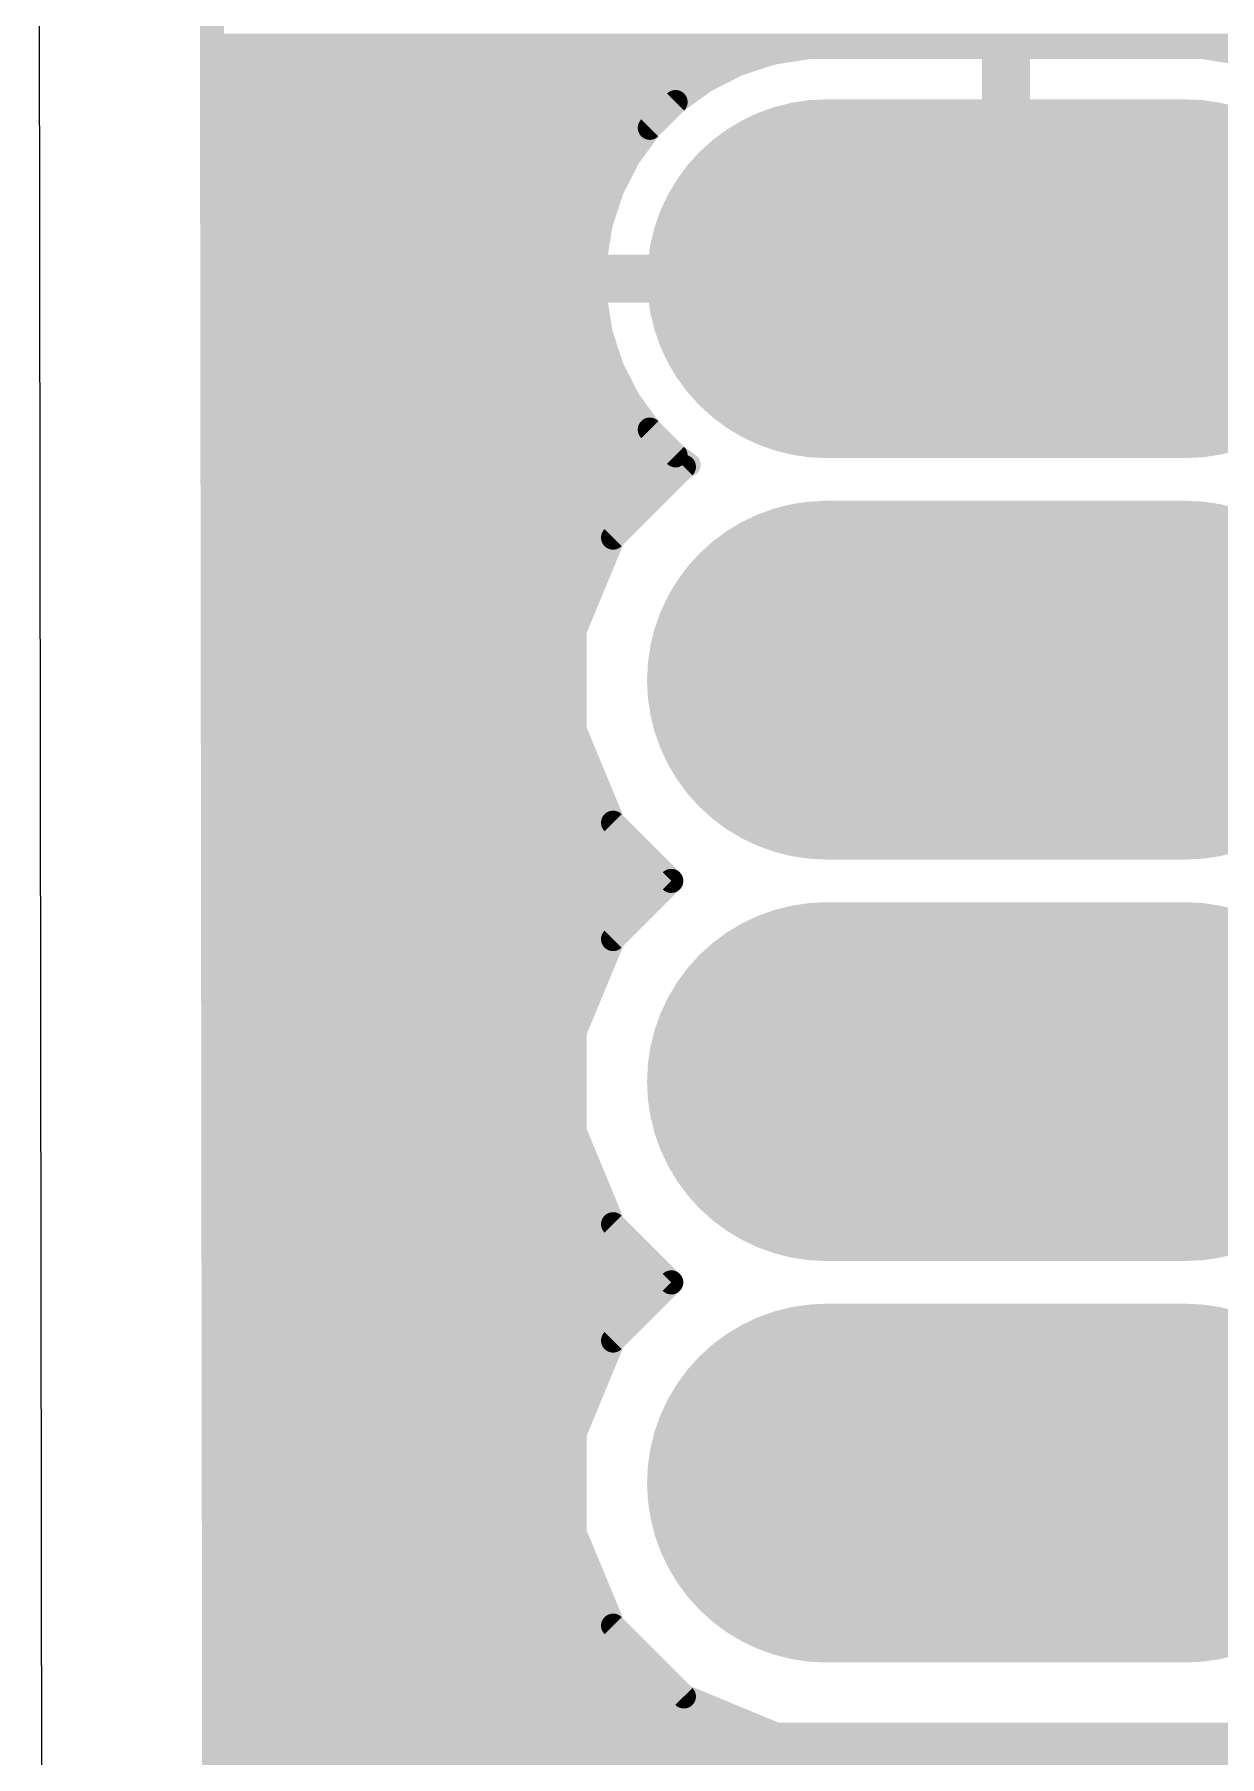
# Model space of a CAD drawing. Extents: x 1.5 to 61.1, y 27.7 to 80.1.
# Drawn here: x 1.48 to 8.97, y 45.26 to 56.16 of the extents above; entities that cross this region are included whole.
import ezdxf

# ---------------------------------------------------------------- set-up
doc = ezdxf.new("R2010")
doc.units = 0
for name, color, linetype in [('1', 12, 'CONTINUOUS'), ('17', 110, 'CONTINUOUS'), ('20', 31, 'CONTINUOUS')]:
    doc.layers.add(name, color=color, linetype=linetype)

# ---------------------------------------------------------------- blocks, each defined once
blk = doc.blocks.new('LONGP100')
at = {"const_width": 1}
blk.add_lwpolyline([(-0.5, 0), (0.5, 0)], dxfattribs=at)
at = {"const_width": 0.5}
for points in [[(-0.5, 0.25, 1), (-0.5, -0.25)], [(0.5, -0.25, 1), (0.5, 0.25)]]:
    blk.add_lwpolyline(points, format="xyb", dxfattribs=at)

msp = doc.modelspace()

# ---------------------------------------------------------------- linework, layer by layer
at = {"layer": '1', "const_width": 0.1524}
for points in [[(2.6287, 32.4595), (2.5736, 75.3519)], [(2.5984, 56.0832), (16.5895, 56.0832)], [(6.1419, 56.0391), (5.9226, 55.9679)], [(6.3697, 56.0752), (6.1419, 56.0391)], [(7.5438, 56.0752), (6.3697, 56.0752)], [(7.5438, 54.6862), (7.5438, 56.0752)], [(8.8703, 56.0752), (7.6962, 56.0752)], [(7.6962, 56.0752), (7.6962, 54.6862)], [(9.0981, 56.0391), (8.8703, 56.0752)], [(2.5986, 55.9308), (5.8498, 55.9308)], [(5.9226, 55.9679), (5.7171, 55.8632)], [(7.5438, 55.9308), (7.6962, 55.9308)], [(5.7171, 55.8632), (5.5305, 55.7276)], [(2.5988, 55.7784), (5.6004, 55.7784)], [(5.5305, 55.7276), (5.3674, 55.5645)], [(7.5438, 55.7784), (7.6962, 55.7784)], [(2.599, 55.626), (5.4289, 55.626)], [(7.5438, 55.626), (7.6962, 55.626)], [(5.3674, 55.5645), (5.2318, 55.3779)], [(2.5992, 55.4736), (5.3014, 55.4736)], [(7.5438, 55.4736), (7.6962, 55.4736)], [(2.5994, 55.3212), (5.2029, 55.3212)], [(5.2318, 55.3779), (5.1271, 55.1724)], [(7.5438, 55.3212), (7.6962, 55.3212)], [(2.5996, 55.1688), (5.126, 55.1688)], [(5.1271, 55.1724), (5.0559, 54.9531)], [(7.5438, 55.1688), (7.6962, 55.1688)], [(2.5997, 55.0164), (5.0764, 55.0164)], [(5.0559, 54.9531), (5.0198, 54.7253)], [(7.5438, 55.0164), (7.6962, 55.0164)], [(2.5999, 54.864), (5.0418, 54.864)], [(7.5438, 54.864), (7.6962, 54.864)], [(2.6001, 54.7116), (5.0198, 54.7116)], [(5.0198, 54.7253), (5.0198, 54.6862)], [(5.0198, 54.6862), (7.5438, 54.6862)], [(7.5438, 54.7116), (7.6962, 54.7116)], [(7.5438, 54.6862), (7.5438, 54.5338)], [(7.6962, 54.6862), (7.5438, 54.6862)], [(7.6962, 54.5338), (7.6962, 54.6862)], [(7.6962, 54.6862), (10.2202, 54.6862)], [(2.6003, 54.5592), (7.5438, 54.5592)], [(7.5438, 54.5338), (5.0198, 54.5338)], [(5.0198, 54.5338), (5.0198, 54.4947)], [(7.6962, 54.5592), (12.1407, 54.5592)], [(10.2202, 54.5338), (7.6962, 54.5338)], [(2.6005, 54.4068), (5.0337, 54.4068)], [(5.0198, 54.4947), (5.0559, 54.2669)], [(2.6007, 54.2544), (5.0599, 54.2544)], [(5.0559, 54.2669), (5.1271, 54.0476)], [(2.6009, 54.102), (5.1095, 54.102)], [(5.1271, 54.0476), (5.2318, 53.8421)], [(2.6011, 53.9496), (5.1771, 53.9496)], [(2.6013, 53.7972), (5.2644, 53.7972)], [(5.2318, 53.8421), (5.3674, 53.6555)], [(2.6015, 53.6448), (5.3781, 53.6448)], [(5.3674, 53.6555), (5.5305, 53.4924)], [(2.6017, 53.4924), (5.5305, 53.4924)], [(5.5305, 53.4924), (5.6132, 53.4323)], [(5.6132, 53.4323), (5.5831, 53.4198)], [(2.6019, 53.34), (5.5033, 53.34)], [(5.5831, 53.4198), (5.1352, 52.9719)], [(2.6021, 53.1876), (5.3509, 53.1876)], [(2.6023, 53.0352), (5.1985, 53.0352)], [(2.6025, 52.8828), (5.0983, 52.8828)], [(5.1352, 52.9719), (4.8928, 52.3867)], [(2.6027, 52.7304), (5.0352, 52.7304)], [(2.6029, 52.578), (4.972, 52.578)], [(2.6031, 52.4256), (4.9089, 52.4256)], [(4.8928, 52.3867), (4.8928, 51.7533)], [(2.6033, 52.2732), (4.8928, 52.2732)], [(2.6035, 52.1208), (4.8928, 52.1208)], [(2.6037, 51.9684), (4.8928, 51.9684)], [(2.6039, 51.816), (4.8928, 51.816)], [(4.8928, 51.7533), (5.1352, 51.1681)], [(2.604, 51.6636), (4.9299, 51.6636)], [(2.6042, 51.5112), (4.9931, 51.5112)], [(2.6044, 51.3588), (5.0562, 51.3588)], [(2.6046, 51.2064), (5.1193, 51.2064)], [(5.1352, 51.1681), (5.5033, 50.8)], [(2.6048, 51.054), (5.2493, 51.054)], [(2.605, 50.9016), (5.4017, 50.9016)], [(2.6052, 50.7492), (5.4525, 50.7492)], [(5.5033, 50.8), (5.1352, 50.4319)], [(2.6054, 50.5968), (5.3001, 50.5968)], [(2.6056, 50.4444), (5.1477, 50.4444)], [(5.1352, 50.4319), (4.8928, 49.8467)], [(2.6058, 50.292), (5.0772, 50.292)], [(2.606, 50.1396), (5.0141, 50.1396)], [(2.6062, 49.9872), (4.951, 49.9872)], [(2.6064, 49.8348), (4.8928, 49.8348)], [(4.8928, 49.8467), (4.8928, 49.2133)], [(2.6066, 49.6824), (4.8928, 49.6824)], [(2.6068, 49.53), (4.8928, 49.53)], [(2.607, 49.3776), (4.8928, 49.3776)], [(2.6072, 49.2252), (4.8928, 49.2252)], [(4.8928, 49.2133), (5.1352, 48.6281)], [(2.6074, 49.0728), (4.951, 49.0728)], [(2.6076, 48.9204), (5.0141, 48.9204)], [(2.6078, 48.768), (5.0772, 48.768)], [(5.1352, 48.6281), (5.5033, 48.26)], [(2.608, 48.6156), (5.1477, 48.6156)], [(2.6082, 48.4632), (5.3001, 48.4632)], [(2.6084, 48.3108), (5.4525, 48.3108)], [(5.5033, 48.26), (5.1352, 47.8919)], [(2.6086, 48.1584), (5.4017, 48.1584)], [(2.6087, 48.006), (5.2493, 48.006)], [(5.1352, 47.8919), (4.8928, 47.3067)], [(2.6089, 47.8536), (5.1193, 47.8536)], [(2.6091, 47.7012), (5.0562, 47.7012)], [(2.6093, 47.5488), (4.9931, 47.5488)], [(2.6095, 47.3964), (4.93, 47.3964)], [(2.6097, 47.244), (4.8928, 47.244)], [(4.8928, 47.3067), (4.8928, 46.6733)], [(2.6099, 47.0916), (4.8928, 47.0916)], [(2.6101, 46.9392), (4.8928, 46.9392)], [(2.6103, 46.7868), (4.8928, 46.7868)], [(4.8928, 46.6733), (5.1352, 46.0881)], [(2.6105, 46.6344), (4.9089, 46.6344)], [(2.6107, 46.482), (4.972, 46.482)], [(2.6109, 46.3296), (5.0352, 46.3296)], [(2.6111, 46.1772), (5.0983, 46.1772)], [(2.6113, 46.0248), (5.1985, 46.0248)], [(5.1352, 46.0881), (5.5831, 45.6402)], [(2.6115, 45.8724), (5.3509, 45.8724)], [(2.6117, 45.72), (5.5033, 45.72)], [(5.5831, 45.6402), (6.1683, 45.3978)], [(2.6119, 45.5676), (5.7584, 45.5676)], [(2.6121, 45.4152), (6.1263, 45.4152)], [(6.1683, 45.3978), (9.0717, 45.3978)], [(2.6123, 45.2628), (12.54, 45.2628)]]:
    msp.add_lwpolyline(points, dxfattribs=at)
at = {"layer": '1', "const_width": 0.0762}
for points in [[(2.5984, 56.1213, 1), (2.5984, 56.0451)], [(6.1359, 56.0767, 1), (6.1479, 56.0015)], [(6.1537, 56.0029, 1), (6.1301, 56.0754)], [(6.3697, 56.1133, 1), (6.3697, 56.0371)], [(6.3756, 56.0376, 1), (6.3637, 56.1128)], [(7.5819, 56.0752, 1), (7.5057, 56.0752)], [(7.5438, 56.0371, 1), (7.5438, 56.1133)], [(7.6962, 56.1133, 1), (7.6962, 56.0371)], [(7.7343, 56.0752, 1), (7.6581, 56.0752)], [(8.8763, 56.1128, 1), (8.8644, 56.0376)], [(8.8703, 56.0371, 1), (8.8703, 56.1133)], [(2.5986, 55.9689, 1), (2.5986, 55.8927)], [(5.8498, 55.8927, 1), (5.8498, 55.9689)], [(5.9108, 56.0041, 1), (5.9343, 55.9316)], [(5.9399, 55.9339, 1), (5.9053, 56.0018)], [(7.5438, 55.9689, 1), (7.5438, 55.8927)], [(7.6962, 55.8927, 1), (7.6962, 55.9689)], [(5.6998, 55.8971, 1), (5.7344, 55.8292)], [(5.7395, 55.8323, 1), (5.6947, 55.894)], [(2.5988, 55.8165, 1), (2.5988, 55.7403)], [(5.5081, 55.7584, 1), (5.5529, 55.6968)], [(5.5574, 55.7006, 1), (5.5035, 55.7545)], [(5.6004, 55.7403, 1), (5.6004, 55.8165)], [(7.5438, 55.8165, 1), (7.5438, 55.7403)], [(7.6962, 55.7403, 1), (7.6962, 55.8165)], [(2.599, 55.6641, 1), (2.599, 55.5879)], [(5.4289, 55.5879, 1), (5.4289, 55.6641)], [(7.5438, 55.6641, 1), (7.5438, 55.5879)], [(7.6962, 55.5879, 1), (7.6962, 55.6641)], [(5.3405, 55.5915, 1), (5.3943, 55.5376)], [(5.3982, 55.5421, 1), (5.3366, 55.5869)], [(2.5992, 55.5117, 1), (2.5992, 55.4355)], [(5.3014, 55.4355, 1), (5.3014, 55.5117)], [(7.5438, 55.5117, 1), (7.5438, 55.4355)], [(7.6962, 55.4355, 1), (7.6962, 55.5117)], [(2.5994, 55.3593, 1), (2.5994, 55.2831)], [(5.201, 55.4003, 1), (5.2627, 55.3555)], [(5.2658, 55.3606, 1), (5.1979, 55.3952)], [(5.2029, 55.2831, 1), (5.2029, 55.3593)], [(7.5438, 55.3593, 1), (7.5438, 55.2831)], [(7.6962, 55.2831, 1), (7.6962, 55.3593)], [(2.5996, 55.2069, 1), (2.5996, 55.1307)], [(5.1634, 55.1607, 1), (5.0909, 55.1842)], [(5.126, 55.1307, 1), (5.126, 55.2069)], [(7.5438, 55.2069, 1), (7.5438, 55.1307)], [(7.6962, 55.1307, 1), (7.6962, 55.2069)], [(5.0932, 55.1897, 1), (5.1611, 55.1551)], [(2.5997, 55.0545, 1), (2.5997, 54.9783)], [(5.0935, 54.9471, 1), (5.0182, 54.9591)], [(5.0764, 54.9783, 1), (5.0764, 55.0545)], [(7.5438, 55.0545, 1), (7.5438, 54.9783)], [(7.6962, 54.9783, 1), (7.6962, 55.0545)], [(2.5999, 54.9021, 1), (2.5999, 54.8259)], [(5.0196, 54.9649, 1), (5.0921, 54.9413)], [(5.0418, 54.8259, 1), (5.0418, 54.9021)], [(7.5438, 54.9021, 1), (7.5438, 54.8259)], [(7.6962, 54.8259, 1), (7.6962, 54.9021)], [(2.6001, 54.7497, 1), (2.6001, 54.6735)], [(5.0579, 54.7253, 1), (4.9817, 54.7253)], [(4.9822, 54.7313, 1), (5.0574, 54.7194)], [(5.0198, 54.7243, 1), (5.0198, 54.6481)], [(4.9817, 54.6862, 1), (5.0579, 54.6862)], [(5.0198, 54.6735, 1), (5.0198, 54.7497)], [(7.5438, 54.7497, 1), (7.5438, 54.6735)], [(7.5819, 54.6862, 1), (7.5057, 54.6862)], [(7.5438, 54.7243, 1), (7.5438, 54.6481)], [(7.5057, 54.6862, 1), (7.5819, 54.6862)], [(7.5438, 54.6481, 1), (7.5438, 54.7243)], [(7.7343, 54.6862, 1), (7.6581, 54.6862)], [(7.6962, 54.7243, 1), (7.6962, 54.6481)], [(7.6581, 54.6862, 1), (7.7343, 54.6862)], [(7.6962, 54.6735, 1), (7.6962, 54.7497)], [(7.6962, 54.6481, 1), (7.6962, 54.7243)], [(2.6003, 54.5973, 1), (2.6003, 54.5211)], [(5.0198, 54.5719, 1), (5.0198, 54.4957)], [(5.0579, 54.5338, 1), (4.9817, 54.5338)], [(7.5438, 54.5211, 1), (7.5438, 54.5973)], [(7.5438, 54.4957, 1), (7.5438, 54.5719)], [(7.6962, 54.5973, 1), (7.6962, 54.5211)], [(7.6962, 54.5719, 1), (7.6962, 54.4957)], [(2.6005, 54.4449, 1), (2.6005, 54.3687)], [(5.0574, 54.5006, 1), (4.9822, 54.4887)], [(4.9817, 54.4947, 1), (5.0579, 54.4947)], [(5.0337, 54.3687, 1), (5.0337, 54.4449)], [(7.5057, 54.5338, 1), (7.5819, 54.5338)], [(7.6581, 54.5338, 1), (7.7343, 54.5338)], [(2.6007, 54.2925, 1), (2.6007, 54.2163)], [(5.0921, 54.2787, 1), (5.0196, 54.2551)], [(5.0182, 54.2609, 1), (5.0935, 54.2729)], [(5.0599, 54.2163, 1), (5.0599, 54.2925)], [(2.6009, 54.1401, 1), (2.6009, 54.0639)], [(5.1095, 54.0639, 1), (5.1095, 54.1401)], [(5.1611, 54.0649, 1), (5.0932, 54.0303)], [(5.0909, 54.0358, 1), (5.1634, 54.0593)], [(2.6011, 53.9877, 1), (2.6011, 53.9115)], [(5.1771, 53.9115, 1), (5.1771, 53.9877)], [(2.6013, 53.8353, 1), (2.6013, 53.7591)], [(5.2627, 53.8645, 1), (5.201, 53.8197)], [(5.1979, 53.8248, 1), (5.2658, 53.8594)], [(5.2644, 53.7591, 1), (5.2644, 53.8353)], [(2.6015, 53.6829, 1), (2.6015, 53.6067)], [(5.3943, 53.6824, 1), (5.3405, 53.6285)], [(5.3366, 53.6331, 1), (5.3982, 53.6779)], [(5.3781, 53.6067, 1), (5.3781, 53.6829)], [(2.6017, 53.5305, 1), (2.6017, 53.4543)], [(5.5529, 53.5232, 1), (5.5081, 53.4616)], [(5.5035, 53.4655, 1), (5.5574, 53.5193)], [(5.5305, 53.4543, 1), (5.5305, 53.5305)], [(5.5908, 53.4015, 1), (5.6356, 53.4631)], [(5.6278, 53.3971, 1), (5.5987, 53.4675)], [(2.6019, 53.3781, 1), (2.6019, 53.3019)], [(5.5033, 53.3019, 1), (5.5033, 53.3781)], [(5.5685, 53.455, 1), (5.5977, 53.3846)], [(5.61, 53.3929, 1), (5.5561, 53.4467)], [(2.6021, 53.2257, 1), (2.6021, 53.1495)], [(5.3509, 53.1495, 1), (5.3509, 53.2257)], [(2.6023, 53.0733, 1), (2.6023, 52.9971)], [(5.1985, 52.9971, 1), (5.1985, 53.0733)], [(2.6025, 52.9209, 1), (2.6025, 52.8447)], [(5.1083, 52.9988, 1), (5.1621, 52.945)], [(5.0983, 52.8447, 1), (5.0983, 52.9209)], [(5.1704, 52.9573, 1), (5.1, 52.9865)], [(2.6027, 52.7685, 1), (2.6027, 52.6923)], [(5.0352, 52.6923, 1), (5.0352, 52.7685)], [(2.6029, 52.6161, 1), (2.6029, 52.5399)], [(4.972, 52.5399, 1), (4.972, 52.6161)], [(2.6031, 52.4637, 1), (2.6031, 52.3875)], [(4.9309, 52.3867, 1), (4.8547, 52.3867)], [(4.8576, 52.4013, 1), (4.928, 52.3721)], [(4.9089, 52.3875, 1), (4.9089, 52.4637)], [(2.6033, 52.3113, 1), (2.6033, 52.2351)], [(4.8928, 52.2351, 1), (4.8928, 52.3113)], [(2.6035, 52.1589, 1), (2.6035, 52.0827)], [(4.8928, 52.0827, 1), (4.8928, 52.1589)], [(2.6037, 52.0065, 1), (2.6037, 51.9303)], [(4.8928, 51.9303, 1), (4.8928, 52.0065)], [(2.6039, 51.8541, 1), (2.6039, 51.7779)], [(4.8928, 51.7779, 1), (4.8928, 51.8541)], [(4.928, 51.7679, 1), (4.8576, 51.7387)], [(4.8547, 51.7533, 1), (4.9309, 51.7533)], [(2.604, 51.7017, 1), (2.604, 51.6255)], [(4.9299, 51.6255, 1), (4.9299, 51.7017)], [(2.6042, 51.5493, 1), (2.6042, 51.4731)], [(4.9931, 51.4731, 1), (4.9931, 51.5493)], [(2.6044, 51.3969, 1), (2.6044, 51.3207)], [(5.0562, 51.3207, 1), (5.0562, 51.3969)], [(2.6046, 51.2445, 1), (2.6046, 51.1683)], [(5.1621, 51.195, 1), (5.1083, 51.1411)], [(5.1, 51.1535, 1), (5.1704, 51.1827)], [(5.1193, 51.1683, 1), (5.1193, 51.2445)], [(2.6048, 51.0921, 1), (2.6048, 51.0159)], [(5.2493, 51.0159, 1), (5.2493, 51.0921)], [(2.605, 50.9397, 1), (2.605, 50.8635)], [(5.4017, 50.8635, 1), (5.4017, 50.9397)], [(2.6052, 50.7873, 1), (2.6052, 50.7111)], [(5.4525, 50.7111, 1), (5.4525, 50.7873)], [(5.5302, 50.7731, 1), (5.4763, 50.8269)], [(5.4763, 50.7731, 1), (5.5302, 50.8269)], [(2.6054, 50.6349, 1), (2.6054, 50.5587)], [(5.3001, 50.5587, 1), (5.3001, 50.6349)], [(2.6056, 50.4825, 1), (2.6056, 50.4063)], [(5.1083, 50.4588, 1), (5.1621, 50.405)], [(5.1704, 50.4173, 1), (5.1, 50.4465)], [(5.1477, 50.4063, 1), (5.1477, 50.4825)], [(2.6058, 50.3301, 1), (2.6058, 50.2539)], [(5.0772, 50.2539, 1), (5.0772, 50.3301)], [(2.606, 50.1777, 1), (2.606, 50.1015)], [(5.0141, 50.1015, 1), (5.0141, 50.1777)], [(2.6062, 50.0253, 1), (2.6062, 49.9491)], [(4.951, 49.9491, 1), (4.951, 50.0253)], [(2.6064, 49.8729, 1), (2.6064, 49.7967)], [(4.9309, 49.8467, 1), (4.8547, 49.8467)], [(4.8928, 49.7967, 1), (4.8928, 49.8729)], [(4.8576, 49.8613, 1), (4.928, 49.8321)], [(2.6066, 49.7205, 1), (2.6066, 49.6443)], [(4.8928, 49.6443, 1), (4.8928, 49.7205)], [(2.6068, 49.5681, 1), (2.6068, 49.4919)], [(4.8928, 49.4919, 1), (4.8928, 49.5681)], [(2.607, 49.4157, 1), (2.607, 49.3395)], [(4.8928, 49.3395, 1), (4.8928, 49.4157)], [(2.6072, 49.2633, 1), (2.6072, 49.1871)], [(4.928, 49.2279, 1), (4.8576, 49.1987)], [(4.8547, 49.2133, 1), (4.9309, 49.2133)], [(4.8928, 49.1871, 1), (4.8928, 49.2633)], [(2.6074, 49.1109, 1), (2.6074, 49.0347)], [(4.951, 49.0347, 1), (4.951, 49.1109)], [(2.6076, 48.9585, 1), (2.6076, 48.8823)], [(5.0141, 48.8823, 1), (5.0141, 48.9585)], [(2.6078, 48.8061, 1), (2.6078, 48.7299)], [(5.0772, 48.7299, 1), (5.0772, 48.8061)], [(5.1621, 48.655, 1), (5.1083, 48.6011)], [(2.608, 48.6537, 1), (2.608, 48.5775)], [(5.1, 48.6135, 1), (5.1704, 48.6427)], [(5.1477, 48.5775, 1), (5.1477, 48.6537)], [(2.6082, 48.5013, 1), (2.6082, 48.4251)], [(5.3001, 48.4251, 1), (5.3001, 48.5013)], [(2.6084, 48.3489, 1), (2.6084, 48.2727)], [(5.4525, 48.2727, 1), (5.4525, 48.3489)], [(5.5302, 48.2331, 1), (5.4763, 48.2869)], [(5.4763, 48.2331, 1), (5.5302, 48.2869)], [(2.6086, 48.1965, 1), (2.6086, 48.1203)], [(5.4017, 48.1203, 1), (5.4017, 48.1965)], [(2.6087, 48.0441, 1), (2.6087, 47.9679)], [(5.2493, 47.9679, 1), (5.2493, 48.0441)], [(5.1083, 47.9188, 1), (5.1621, 47.865)], [(5.1704, 47.8773, 1), (5.1, 47.9065)], [(2.6089, 47.8917, 1), (2.6089, 47.8155)], [(5.1193, 47.8155, 1), (5.1193, 47.8917)], [(2.6091, 47.7393, 1), (2.6091, 47.6631)], [(5.0562, 47.6631, 1), (5.0562, 47.7393)], [(2.6093, 47.5869, 1), (2.6093, 47.5107)], [(4.9931, 47.5107, 1), (4.9931, 47.5869)], [(2.6095, 47.4345, 1), (2.6095, 47.3583)], [(4.93, 47.3583, 1), (4.93, 47.4345)], [(2.6097, 47.2821, 1), (2.6097, 47.2059)], [(4.9309, 47.3067, 1), (4.8547, 47.3067)], [(4.8576, 47.3213, 1), (4.928, 47.2921)], [(4.8928, 47.2059, 1), (4.8928, 47.2821)], [(2.6099, 47.1297, 1), (2.6099, 47.0535)], [(4.8928, 47.0535, 1), (4.8928, 47.1297)], [(2.6101, 46.9773, 1), (2.6101, 46.9011)], [(4.8928, 46.9011, 1), (4.8928, 46.9773)], [(2.6103, 46.8249, 1), (2.6103, 46.7487)], [(4.8928, 46.7487, 1), (4.8928, 46.8249)], [(4.928, 46.6879, 1), (4.8576, 46.6587)], [(2.6105, 46.6725, 1), (2.6105, 46.5963)], [(4.8547, 46.6733, 1), (4.9309, 46.6733)], [(4.9089, 46.5963, 1), (4.9089, 46.6725)], [(2.6107, 46.5201, 1), (2.6107, 46.4439)], [(4.972, 46.4439, 1), (4.972, 46.5201)], [(2.6109, 46.3677, 1), (2.6109, 46.2915)], [(5.0352, 46.2915, 1), (5.0352, 46.3677)], [(2.6111, 46.2153, 1), (2.6111, 46.1391)], [(5.0983, 46.1391, 1), (5.0983, 46.2153)], [(2.6113, 46.0629, 1), (2.6113, 45.9867)], [(5.1621, 46.115, 1), (5.1083, 46.0611)], [(5.1, 46.0735, 1), (5.1704, 46.1027)], [(5.1985, 45.9867, 1), (5.1985, 46.0629)], [(2.6115, 45.9105, 1), (2.6115, 45.8343)], [(5.3509, 45.8343, 1), (5.3509, 45.9105)], [(2.6117, 45.7581, 1), (2.6117, 45.6819)], [(5.5033, 45.6819, 1), (5.5033, 45.7581)], [(5.5977, 45.6754, 1), (5.5685, 45.605)], [(5.5561, 45.6133, 1), (5.61, 45.6671)], [(2.6119, 45.6057, 1), (2.6119, 45.5295)], [(5.7584, 45.5295, 1), (5.7584, 45.6057)], [(2.6121, 45.4533, 1), (2.6121, 45.3771)], [(6.1263, 45.3771, 1), (6.1263, 45.4533)], [(6.1683, 45.4359, 1), (6.1683, 45.3597)], [(6.1537, 45.3626, 1), (6.1829, 45.433)], [(2.6123, 45.3009, 1), (2.6123, 45.2247)]]:
    msp.add_lwpolyline(points, format="xyb", dxfattribs=at)
at = {"layer": '20'}
msp.add_line((1.4755, 80), (1.5425, 27.7498), dxfattribs=at)

# ---------------------------------------------------------------- block references
at = {"layer": '17', "xscale": 2.27, "yscale": 2.27, "rotation": 180}
for p in [(7.62, 54.61), (7.62, 52.07), (7.62, 49.53), (7.62, 46.99)]:
    msp.add_blockref('LONGP100', p, dxfattribs=at)

doc.saveas('drawing.dxf')
